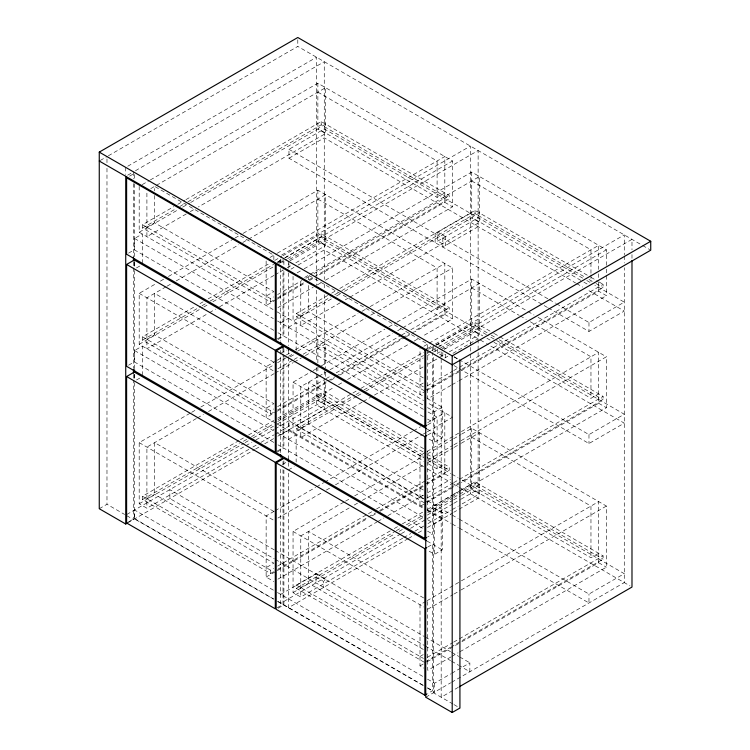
<?xml version="1.0" encoding="UTF-8"?>
<svg xmlns="http://www.w3.org/2000/svg" width="750" height="750" viewBox="0 0 750 750"><rect width="100%" height="100%" fill="white"/><g stroke="black" fill="none" stroke-linecap="round" stroke-linejoin="round"><path stroke-width="0.56" stroke-dasharray="3.75 2.81" d="M100.228 160.481L107.362 156.356M108.375 155.775L297.797 46.416L641.616 244.922M127.753 166.237L316.547 57.244L316.547 276.159M127.659 175.209L132.487 172.416M135.469 170.7L324.262 61.697L324.262 279.441M129.506 176.175L134.334 173.391M142.219 184.631L149.278 180.553M150.291 179.972L317.869 83.222L452.541 160.969L452.541 206.822L323.325 281.428M150.769 188.606L325.584 87.675L325.584 133.528L198.394 206.962M273.581 300.206L270.553 301.959L142.5 228.028L142.5 224.719L173.794 206.653M177.825 204.319L184.894 200.241M185.906 199.659L321.178 121.556L449.231 195.488L449.231 198.797L313.959 276.9M142.5 228.028L175.809 208.791M179.85 206.466L186.909 202.387M187.922 201.797L321.178 124.866L449.231 198.797M146.906 227.259L154.631 222.806L273.863 291.647L266.137 296.1M325.584 124.106L317.869 128.559L437.1 197.4L444.816 192.938M139.191 186.384L139.191 232.228L178.556 209.503M182.597 207.169L189.666 203.091M190.669 202.509L317.869 129.075L325.584 133.528M134.559 256.584L134.559 238.472L142.275 234.009L142.275 263.447M547.416 307.453L288.966 158.241L288.966 149.325L324.262 128.944L582.712 278.156M186.281 213.956L146.906 236.691L146.906 190.838M190.312 211.631L194.353 209.297M288.966 158.241L324.262 137.859L575.616 282.975M128.541 253.153L134.334 249.806L273.909 330.394M136.481 267.919L141.309 265.134M276.066 423.328L139.191 344.306L139.191 293.363L155.344 284.034M160.388 281.128L164.428 278.794M168.459 276.459L234.075 238.575M235.087 237.994L242.156 233.916M243.169 233.334L317.869 190.2L452.541 267.956L452.541 318.9L422.25 336.384M166.088 286.744L146.906 297.825L146.906 348.769L208.491 313.209M167.1 286.163L171.131 283.837M176.184 280.922L238.772 244.781M242.812 242.456L325.584 194.662L325.584 245.606L295.303 263.091M270 257.447L276.234 253.847M277.247 253.266L444.816 156.516L444.816 202.369L316.613 276.384M281.709 255.019L470.409 146.072L470.409 346.256M273.581 412.284L270.553 414.037L142.5 340.106L142.5 336.797L196.003 305.906M200.034 303.572L203.062 301.819M208.116 298.912L269.691 263.353M274.744 260.447L281.803 256.359M282.816 255.778L321.178 233.634L449.231 307.566L449.231 310.875L413.897 331.275M277.894 261.806L283.95 258.309M284.962 257.719L452.541 160.969M142.5 340.106L201.047 306.3M202.059 305.719L206.091 303.384M210.131 301.059L273.731 264.337M277.772 262.003L283.828 258.506M284.831 257.925L321.178 236.944L449.231 310.875M277.219 262.575L282.047 259.791M278.109 263.081L282.928 260.297M146.906 339.337L154.631 334.884L273.863 403.716L266.137 408.178M325.584 236.184L317.869 240.638L437.1 309.478L444.816 305.016M139.191 344.306L202.781 307.584M203.794 307.003L207.834 304.678M212.878 301.762L273.45 266.794M279.506 263.297L286.575 259.219M287.578 258.628L317.869 241.144L325.584 245.606M289.434 259.472L478.125 150.534L478.125 498.225L453.778 512.278M134.559 368.663L134.559 350.55L142.275 346.088L142.275 375.525M289.978 260.812L324.262 241.022L486.431 334.641M209.494 312.628L215.55 309.131M219.591 306.797L274.106 275.325M275.109 274.744L283.191 270.084M287.231 267.75L291.262 265.425M290.991 269.147L294.009 267.403M298.041 265.069L324.262 249.938L479.334 339.469M128.541 365.222L134.334 361.884L273.909 442.462M297.084 272.878L303.141 269.381M304.153 268.8L471.731 172.05L606.403 249.806L606.403 265.856M304.631 277.444L479.447 176.512L479.447 222.356L349.228 297.544M142.5 224.719L270.553 298.65L273.581 296.897M277.613 294.572L301.847 280.584M305.878 278.25L309.919 275.916M313.959 273.591L449.231 195.488M277.613 297.881L304.875 282.141M308.906 279.816L312.947 277.481M136.481 379.997L140.344 377.775M276.234 299.7L266.137 305.522L266.137 259.678M277.247 299.109L304.5 283.378M309.544 280.463L315.6 276.966M277.894 307.65L313.228 287.25M317.269 284.925L322.312 282.009M424.416 390.787L296.363 316.856L296.363 313.547L327.656 295.481M331.688 293.147L335.728 290.822M339.769 288.488L475.041 210.384L589.988 276.75M280.697 322.847L288.422 318.384M470.409 213.319L435.113 233.7L435.113 242.606L478.125 217.772M296.363 316.856L330.684 297.047M334.716 294.713L340.772 291.216M341.784 290.634L475.041 213.703L584.944 277.153M300.769 316.097L308.494 311.634L423.684 378.141M479.447 212.934L471.731 217.397L582.872 281.559M331.406 298.912L293.053 321.066L293.053 275.212M336.459 295.997L340.5 293.672M344.531 291.337L471.731 217.903L479.447 222.356M288.422 327.3L296.137 322.847L296.137 352.284M277.219 338.991L283.012 335.644L283.012 269.653M340.144 302.794L300.769 325.519L300.769 280.809M345.188 299.878L348.216 298.125M278.109 339.497L283.894 336.15L423.469 416.737M478.125 226.688L442.828 247.069L442.828 238.153M280.697 353.409L286.491 350.072M276.234 360.825L266.137 366.656L266.137 417.6L276.234 411.769M277.247 360.244L285.319 355.584M286.331 355.003L290.363 352.669M295.416 349.753L358.003 313.622M362.044 311.288L369.103 307.209M370.116 306.628L444.816 263.494L444.816 314.438L414.534 331.922M248.869 449.353L146.906 508.219L139.191 503.756L139.191 442.631L190.669 412.903M191.681 412.322L196.725 409.406M200.766 407.072L273.45 365.109M277.491 362.784L287.578 356.953M288.591 356.372L293.634 353.456M297.675 351.122L317.869 339.469L423.6 400.509M290.344 356.756L294.206 354.525M277.894 368.784L293.034 360.038M294.047 359.456L298.087 357.131M303.131 354.216L365.719 318.075M370.772 315.159L373.8 313.416M377.831 311.081L452.541 267.956M196.369 418.528L146.906 447.084L146.906 508.219M197.381 417.947L203.438 414.45M208.491 411.534L274.106 373.65M275.109 373.069L293.287 362.578M294.291 361.997L301.359 357.909M305.4 355.584L325.584 343.922L325.584 368.053M356.644 396.422L293.053 433.134L293.053 382.191L312.234 371.119M313.238 370.538L320.306 366.459M321.319 365.878L384.909 329.156M388.95 326.831L396.019 322.744M397.031 322.162L471.731 279.037L526.941 310.912M317.934 376.744L300.769 386.653L300.769 437.597L362.353 402.047M318.938 376.163L326.006 372.084M330.047 369.75L392.634 333.619M397.678 330.703L401.719 328.369M402.731 327.787L479.447 283.491L479.447 334.434L449.166 351.919M99.262 508.725L106.978 504.272L124.631 514.462M142.5 336.797L270.553 410.728L273.581 408.975M277.613 406.641L325.059 379.247M326.072 378.666L331.116 375.75M336.169 372.844L400.772 335.541M401.784 334.959L406.828 332.044M410.869 329.709L449.231 307.566M277.613 409.959L327.084 381.394M328.087 380.812L335.156 376.734M336.169 376.153L401.784 338.269M402.797 337.688L409.856 333.609M277.247 411.188L326.709 382.631M330.741 380.297L334.781 377.972M339.834 375.056L405.45 337.172M406.453 336.591L413.522 332.512M273.581 571.744L270.553 573.488L142.5 499.556L142.5 496.247L239.409 440.297M240.412 439.716L243.441 437.963M248.494 435.047L273.731 420.478M277.772 418.144L321.178 393.084L426.038 453.628M277.894 419.728L334.425 387.094M338.466 384.759L343.509 381.844M347.55 379.509L410.138 343.378M414.178 341.044L418.219 338.719M142.5 499.556L239.409 443.606M243.441 441.272L247.481 438.947M251.522 436.613L273.731 423.788M277.772 421.462L321.178 396.394L426.038 456.938M146.906 498.797L154.631 494.334L273.863 563.175L266.137 567.628M325.584 395.634L317.869 400.087L423.966 461.344M139.191 503.756L244.172 443.147M245.184 442.566L248.212 440.812M253.256 437.906L273.45 426.244M277.491 423.909L317.869 400.603L325.584 405.056L325.584 381.844M126.741 514.509L244.866 446.316M245.869 445.734L251.925 442.238M255.966 439.903L274.144 429.413M275.147 428.831L324.262 400.472L423.591 457.819M423.863 346.275L428.081 343.847M429.084 343.266L598.678 245.344L598.678 269.419M252.9 447.019L256.941 444.694M260.981 442.359L274.106 434.784M275.109 434.203L325.584 405.056M427.669 348.412L431.606 346.134M435.478 343.903L624.272 234.9L624.272 254.803M128.541 521.878L134.334 518.531L273.909 599.119M127.659 522.9L254.606 449.606M255.609 449.025L259.65 446.691M264.694 443.775L273.788 438.534M277.819 436.2L324.262 409.387L324.262 377.784M424.416 502.866L296.363 428.934L296.363 425.625L351.881 393.572M352.894 392.991L356.925 390.656M360.966 388.322L423.553 352.191M428.606 349.275L434.662 345.778M435.666 345.197L475.041 322.462L493.594 333.178M280.697 434.925L288.422 430.463M436.116 345.188L470.409 325.397M296.363 428.934L354.909 395.128M355.922 394.547L359.953 392.222M363.994 389.887L423.553 355.5M427.594 353.166L430.753 351.216M431.634 350.841L437.812 347.137M438.694 346.762L606.403 249.806M300.769 428.175L308.494 423.712L423.684 490.219M479.447 325.012L471.731 329.466L482.841 335.887M357.656 395.841L361.697 393.506M365.738 391.172L423.272 357.956M427.312 355.622L429.328 354.459M434.381 351.544L439.425 348.628M440.438 348.047L471.731 329.981L479.447 334.434M441.178 349.528L631.987 239.362L631.987 249.9M288.422 439.378L296.137 434.925L296.137 462.094M437.128 353.522L440.156 351.778M444.188 349.444L478.125 329.85M277.219 451.069L283.012 447.722L283.012 354.028M363.356 401.466L370.425 397.378M374.466 395.053L423.928 366.488M427.969 364.163L438.066 358.331M439.069 357.75L445.125 354.253M277.144 452.128L283.894 448.228L423.469 528.816M444.853 357.984L447.872 356.231M452.916 353.325L478.125 338.766M420 384.928L423.863 382.706M282.628 464.372L286.491 462.141M427.444 385.734L452.681 371.156M453.684 370.575L603.094 284.316L603.094 287.634L451.669 375.056M425.419 390.206L450.656 375.637M288.422 469.95L294.206 466.603M426.056 390.863L420 394.359L420 348.506M427.069 390.281L460.378 371.044M461.391 370.463L598.678 291.197L606.403 295.65L606.403 267M450.938 385.406L427.725 398.812L427.725 349.744M451.95 384.825L458.006 381.328M459.019 380.747L606.403 295.65M427.462 407.578L434.559 411.675L442.284 407.222L442.284 437.784L434.559 442.247L427.462 438.15M556.5 303.778L588.975 322.528L624.272 302.147L594.872 285.178M274.209 511.256L266.137 515.925L266.137 577.059L273.863 581.512M275.222 510.675L315.6 487.369M316.613 486.778L323.681 482.7M324.684 482.119L412.509 431.409M413.522 430.828L420.591 426.75M427.659 422.672L444.816 412.762L444.816 473.897L427.659 483.806M548.381 308.006L588.975 331.444L624.272 311.062L586.772 289.416M427.753 424.781L432.572 421.997L432.572 352.528M277.894 518.053L322.312 492.403M326.353 490.069L331.397 487.162M335.438 484.828L422.25 434.709M423.263 434.119L426.291 432.375M427.303 431.794L452.541 417.225L427.641 402.844M427.753 434.972L432.572 432.178L432.572 534.066L427.753 536.859M426.056 451.997L420 455.494L420 506.438L426.056 502.941M427.069 451.406L460.378 432.178M461.391 431.597L598.678 352.331L598.678 403.275L461.391 482.541M402.731 538.181L300.769 597.047L293.053 592.594L293.053 531.459L344.531 501.741M345.544 501.15L349.584 498.825M354.628 495.909L423.272 456.272M427.312 453.947L452.55 439.378M453.562 438.788L460.622 434.709M461.634 434.128L471.731 428.297L606.403 506.053L606.403 567.188L459.019 652.275M427.725 459.947L452.963 445.378M453.966 444.797L460.022 441.3M461.034 440.709L606.403 356.784L606.403 407.728L459.019 492.825M349.228 507.937L300.769 535.922L300.769 597.047M354.272 505.031L358.312 502.697M362.353 500.363L423.928 464.812M427.969 462.478L453.206 447.909M454.209 447.328L460.266 443.831M461.278 443.25L479.447 432.759L479.447 493.894L459.262 505.547M428.006 463.678L437.1 468.928L444.816 464.475M142.5 496.247L270.553 570.178L273.581 568.425M277.613 566.1L367.462 514.228M368.466 513.647L372.506 511.312M376.547 508.978L426.009 480.422M427.022 479.841L449.231 467.016L449.231 470.325L424.997 484.312M277.613 569.409L367.462 517.537M368.466 516.956L375.534 512.878M379.575 510.544L423.994 484.903M266.137 577.059L276.234 571.228M277.247 570.647L368.1 518.194M372.131 515.859L376.172 513.525M380.212 511.2L423.619 486.131M420 497.006L423.863 494.775M493.959 342.3L590.962 398.306L598.678 393.853M277.894 579.178L376.828 522.066M377.831 521.484L383.897 517.987M387.928 515.653L423.263 495.253M427.303 492.928L450.516 479.522M427.444 497.803L452.681 483.234M453.684 482.653L603.094 396.394L603.094 399.703L451.669 487.134M425.419 502.284L450.656 487.716M427.069 502.35L460.378 483.122M424.416 662.325L296.363 588.394L296.363 585.075L390.244 530.878M394.275 528.544L398.316 526.209M402.356 523.884L423.553 511.641M427.594 509.316L452.831 494.738M453.844 494.156L475.041 481.922L603.094 555.853L603.094 559.163L451.669 646.584M280.697 594.375L315.994 574.003A1.875 1.078 -60 0 1 317.316 574.763A1.875 1.078 -60 0 1 315.994 577.059L315.994 582.909M460.322 490.669L435.113 505.228A1.875 1.078 -60 0 0 433.791 507.516A1.875 1.078 -60 0 0 435.113 508.284L442.828 512.737L442.828 518.597M461.334 490.087L470.409 484.847M450.938 497.484L427.725 510.891L427.725 451.031M451.95 496.903L458.006 493.406M296.363 588.394L395.287 531.272M396.3 530.691L401.344 527.775M406.397 524.859L423.553 514.95M427.594 512.625L452.831 498.056M453.844 497.466L475.041 485.231L603.094 559.163M300.769 587.625L308.494 583.172L423.684 649.669M479.447 484.462L471.731 488.925L590.962 557.756L598.678 553.303M293.053 592.594L395.006 533.728M399.047 531.394L403.087 529.069M408.131 526.153L423.272 517.406M427.312 515.081L452.55 500.503M453.562 499.922L460.622 495.844M461.634 495.262L471.731 489.431L479.447 493.894M400.791 533.953L280.697 603.291L280.697 467.494M401.419 533.587L405.834 531.047M410.55 528.319L426.028 519.384M427.031 518.803L453.159 503.719M453.928 503.278L460.266 499.622M460.988 499.2L478.125 489.309M277.219 607.716L283.012 604.378L283.012 466.116M278.109 608.222L283.894 604.884L423.469 685.462M403.734 537.6L410.803 533.522M414.844 531.188L423.928 525.947M427.969 523.612L451.181 510.206M452.194 509.625L458.25 506.128M408.131 538.631L288.422 607.753L288.422 471.122M408.506 538.416L414.216 535.125M418.275 532.781L423.656 529.669M427.406 527.503L452.766 512.859M427.462 519.656L434.559 523.753L442.284 519.3L442.284 549.862L434.559 554.316L427.462 550.228M459.066 359.606L588.975 434.606L624.272 414.225L487.444 335.231M459.066 368.522L588.975 443.522L624.272 423.141L486.431 343.556M427.753 547.041L432.572 544.256L432.572 690.722L427.753 693.506M426.056 601.256L420 604.753L420 665.887L423.863 668.119M427.069 600.675L460.378 581.438M461.391 580.856L598.678 501.591L598.678 562.725L461.391 641.991M427.725 609.216L452.963 594.637M453.966 594.056L460.022 590.559M461.034 589.978L606.403 506.053M420 656.466L423.863 654.234M427.444 657.263L452.681 642.694M453.684 642.103L603.094 555.853M425.419 661.734L450.656 647.166M420 665.887L426.056 662.391M427.069 661.809L460.378 642.572M450.938 656.944L427.725 670.341L427.725 600.3M451.95 656.353L458.006 652.856M427.462 679.116L434.559 683.203L450.694 673.894M451.706 673.312L469.856 662.831L469.856 671.747L459.722 665.897M459.244 519.159L588.975 594.056L624.272 573.684L459.066 478.303M425.738 697.219L450.694 682.809M451.631 682.266L624.272 582.6L624.272 267.684M458.344 687.309L441.178 697.219L441.178 357.722M642.628 245.503L649.725 249.6M317.869 92.138L437.1 160.969L437.1 197.4M471.731 180.966L590.962 249.806L590.962 273.712M590.991 277.331L598.05 281.409M599.062 281.991L603.094 284.316M588.975 279.478L595.022 282.975M596.034 283.556L603.094 287.634M586.772 280.5L590.822 282.844M583.884 282.15L589.95 285.647M444.816 202.369L452.541 206.822M576.638 283.566L582.712 287.072M288.966 149.325L548.438 299.119M549.394 299.672L555.525 303.216M527.953 311.494L534.009 314.991M538.059 317.325L606.403 356.784M317.869 199.116L437.1 267.956L437.1 309.478M471.731 287.953L519.216 315.366M520.228 315.956L526.294 319.453M530.334 321.788L590.962 356.784L590.962 398.306M494.194 333.525L603.094 396.394M487.134 332.766L475.041 325.772L475.041 322.462M491.175 335.091L495.206 337.416M499.237 339.75L603.094 399.703M486.881 338.222L492.947 341.719M444.816 314.438L452.541 318.9M598.678 403.275L606.403 407.728M480.347 340.05L485.419 342.975M437.756 344.241L445.481 348.703M453.994 356.672L458.231 359.119M454.05 356.953L459.928 360.347M453.994 365.587L458.231 368.034M296.363 313.547L423.403 386.897M139.191 232.228L276.066 311.25M277.078 311.841L426.066 397.856M427.078 398.447L442.284 407.222M134.559 238.472L273.412 318.637M277.462 320.981L423.412 405.244M317.869 348.384L423.966 409.641M428.006 411.966L437.1 417.225L437.1 468.928M471.731 437.213L590.962 506.053L590.962 557.756M277.959 332.728L283.012 335.644M427.519 419.072L432.572 421.997M427.078 429.009L442.284 437.784M273.863 362.203L154.631 293.363L154.631 334.884M423.684 448.697L308.494 382.191L308.494 423.712M427.05 454.209L449.231 467.016M427.05 457.519L449.231 470.325M139.191 293.363L273.863 371.119M293.053 382.191L423.863 457.716M427.641 460.162L450.956 473.616M451.969 474.206L458.053 477.712M444.816 473.897L450.609 477.234M598.678 562.725L606.403 567.188M423.591 466.734L316.547 404.934L316.547 373.322M427.641 469.078L450.956 482.531M451.969 483.122L458.053 486.628M459.066 487.219L630.056 585.938M423.769 498.675L288.966 420.853L288.966 429.769L423.769 507.591M427.819 501.019L451.134 514.472M452.147 515.062L458.231 518.569M296.363 425.625L423.403 498.975M434.175 508.378L441.9 512.831M427.819 509.934L451.134 523.387M452.147 523.978L458.231 527.484M459.244 528.075L588.975 602.972L588.975 594.056M277.078 423.919L426.066 509.934M427.078 510.516L442.284 519.3M134.559 350.55L273.412 430.716M277.462 433.05L423.412 517.312M277.959 444.806L283.012 447.722M427.519 531.15L432.572 534.066M427.078 541.087L442.284 549.862M273.863 511.462L154.631 442.631L154.631 494.334M423.684 597.966L308.494 531.459L308.494 583.172M139.191 442.631L273.863 520.378M293.053 531.459L423.863 606.984M316.931 573.909L324.647 578.362M274.247 549.891L169.847 489.628L169.847 498.544L274.247 558.806M275.259 550.481L424.247 636.497M425.259 637.087L450.6 651.712M451.613 652.294L458.709 656.391M459.722 656.981L469.856 662.831M315.994 577.059L323.709 581.512L323.709 587.372M275.259 559.397L424.247 645.413M425.259 646.003L450.6 660.628M451.613 661.209L458.709 665.306M296.363 585.075L423.403 658.425M273.412 590.166L134.559 510L134.559 518.916L273.412 599.081M277.462 592.509L423.412 676.772M277.959 601.453L283.012 604.378M427.519 687.806L432.572 690.722M277.462 601.425L423.412 685.688M427.462 688.031L434.559 692.119L434.559 683.203M126.694 515.653L133.453 519.553L133.453 380.241M453.066 704.081L433.453 692.756L433.453 356.775M454.05 704.644L459.928 708.047M631.987 254.578L631.987 259.266M624.272 255.975L624.272 262.997M598.678 273.806L598.678 280.884M598.678 282.028L598.678 291.197M590.962 274.847L590.962 281.681M588.975 322.528L588.975 331.444M588.975 434.606L588.975 443.522M475.041 210.384L475.041 213.703M475.041 481.922L475.041 485.231M471.731 172.05L471.731 217.903M471.731 279.037L471.731 329.981M471.731 428.297L471.731 489.431M470.409 347.428L470.409 352.978M470.409 354.15L470.409 493.762M445.481 354.272L445.481 357.619L437.756 353.156L437.756 349.819M442.828 352.462L442.828 356.916M441.178 351.872L441.178 356.55M435.113 348L435.113 352.462M435.113 508.284L435.113 514.144M434.559 411.675L434.559 442.247M434.559 523.753L434.559 554.316M433.453 345.066L433.453 352.097M432.572 346.734L432.572 351.366M427.725 348.6L427.725 344.053L308.494 275.212L308.494 279.769M325.584 372.656L325.584 377.372M324.262 284.128L324.262 288.806M324.262 294.666L324.262 366.075M324.262 370.753L324.262 376.613M321.178 121.556L321.178 124.866M321.178 233.634L321.178 236.944M321.178 393.084L321.178 396.394M317.869 83.222L317.869 129.075M317.869 190.2L317.869 241.144M317.869 339.469L317.869 363.319M317.869 367.153L317.869 373.659M317.869 374.072L317.869 400.603M316.547 277.331L316.547 285.525M316.547 290.203L316.547 361.613M316.547 367.472L316.547 372.15M308.494 285.459L308.494 311.634M297.797 39.731L297.797 46.416M288.966 263.625L288.966 269.194M288.422 261.225L288.422 268.256M288.422 272.812L288.422 345.562M288.422 350.203L288.422 356.053M288.422 357.225L288.422 461.034M288.422 462.581L288.422 467.269M283.894 260.897L283.894 265.528M283.894 271.312L283.894 336.15M283.894 348.684L283.894 355.716M283.894 356.887L283.894 448.228M283.894 460.763L283.894 465.45M283.894 470.138L283.894 604.884M283.012 259.228L283.012 263.859M283.012 348.178L283.012 352.856M283.012 461.428L283.012 464.944M280.697 259.078L280.697 264.872M280.697 268.481L280.697 341.062M280.697 350.428L280.697 453.441M273.863 259.772L273.863 255.216L154.631 186.384L154.631 190.931M270.553 298.65L270.553 301.959M270.553 410.728L270.553 414.037M270.553 570.178L270.553 573.488M154.631 195.488L154.631 222.806M134.559 262.247L134.559 266.775M134.559 374.325L134.559 378.853M134.334 174.544L134.334 179.175M134.334 183.806L134.334 249.806M134.334 262.341L134.334 269.363M134.334 270.534L134.334 361.884M134.334 374.419L134.334 381.441M134.334 382.613L134.334 518.531M133.453 171.862L133.453 178.884M133.453 183.572L133.453 257.325M133.453 262.003L133.453 266.691M133.453 267.863L133.453 368.541M133.453 374.391L133.453 379.069M125.728 167.409L125.728 174.431M106.978 158.925L106.978 163.603M106.978 168.291L106.978 504.272M323.709 578.456A1.875 1.078 -60 0 1 325.041 579.216A1.875 1.078 -60 0 1 323.709 581.512M442.828 512.737A1.875 1.078 -60 0 1 441.506 511.978A1.875 1.078 -60 0 1 442.828 509.681M445.481 236.625L437.756 232.162L437.756 241.078L445.481 245.541L445.481 236.625"/><path stroke-width="1.12" d="M127.659 522.9L125.728 524.006L99.262 508.725L99.262 152.119L297.797 37.5L650.737 241.275L650.737 250.191L452.203 364.809L99.262 161.034M126.609 264.45L275.297 350.287L275.297 452.175L126.609 366.337L126.609 264.45L134.334 259.997L283.012 345.834L283.012 348.178M126.609 376.528L134.334 372.075L283.012 457.913L275.297 462.366L126.609 376.528L126.609 522.994L275.297 608.831L275.297 462.366M275.297 350.287L283.012 345.834M426.788 537.413L424.856 538.528L276.178 452.691L276.178 350.803L283.894 346.341L426.506 428.681M426.788 425.334L424.856 426.45L276.178 340.613L276.178 264.197L424.856 350.034L426.788 348.919M99.262 152.119L452.203 355.894L650.737 241.275M426.788 694.069L424.856 695.175L276.178 609.338L276.178 462.881L283.894 458.419L426.506 540.759M276.178 350.803L424.856 436.641L426.788 435.525M276.178 462.881L424.856 548.719L426.788 547.603M459.347 686.728L631.987 587.053L631.987 260.438M425.738 349.528L425.738 697.219L452.203 712.5L459.928 708.047L459.928 360.347M452.203 355.894L452.203 712.5M424.856 350.034L424.856 426.45M424.856 436.641L424.856 538.528M424.856 548.719L424.856 695.175M288.422 347.859L288.422 350.203M288.422 459.075L288.422 461.409M280.697 342.234L280.697 344.569M280.697 454.613L280.697 456.956M134.559 258.853L134.559 261.112M134.559 369.797L134.559 372.056M133.453 257.325L133.453 260.831M133.453 369.703L133.453 373.219M125.728 176.316L125.728 524.006M275.297 263.691L126.609 177.844L126.609 254.259L275.297 340.106L275.297 263.691"/></g></svg>
